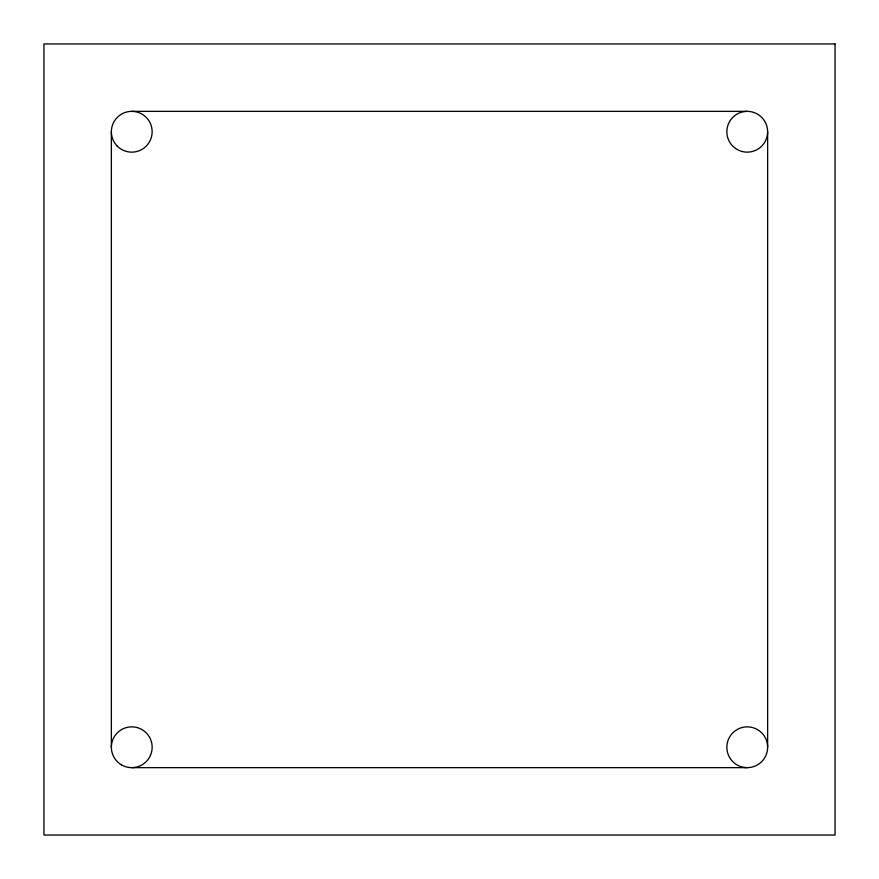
<?xml version="1.0" encoding="UTF-8"?>
<svg xmlns="http://www.w3.org/2000/svg" width="879" height="879" viewBox="0 0 879 879"><rect width="100%" height="100%" fill="white"/><g stroke="black" fill="none" stroke-linecap="round" stroke-linejoin="round"><path stroke-width="1.32" d="M131.751 111.358L747.249 111.358M131.751 767.642L747.249 767.642M767.642 131.751A20.404 20.404 0 0 1 737.052 149.419A20.404 20.404 0 0 1 737.052 114.083A20.404 20.404 0 0 1 767.642 131.751L767.642 747.249A20.404 20.404 0 0 1 737.052 764.917A20.404 20.404 0 0 1 737.052 729.581A20.404 20.404 0 0 1 767.642 747.249M111.358 131.751L111.358 747.249M835.05 43.95L43.95 43.95L43.95 835.05L835.05 835.05L835.05 43.95M117.325 146.178A20.404 20.404 0 0 0 151.452 137.036A20.404 20.404 0 0 0 126.477 112.051A20.404 20.404 0 0 0 117.325 146.178M121.555 764.917A20.404 20.404 0 0 0 152.155 747.249A20.404 20.404 0 0 0 121.555 729.581A20.404 20.404 0 0 0 121.555 764.917"/></g></svg>
